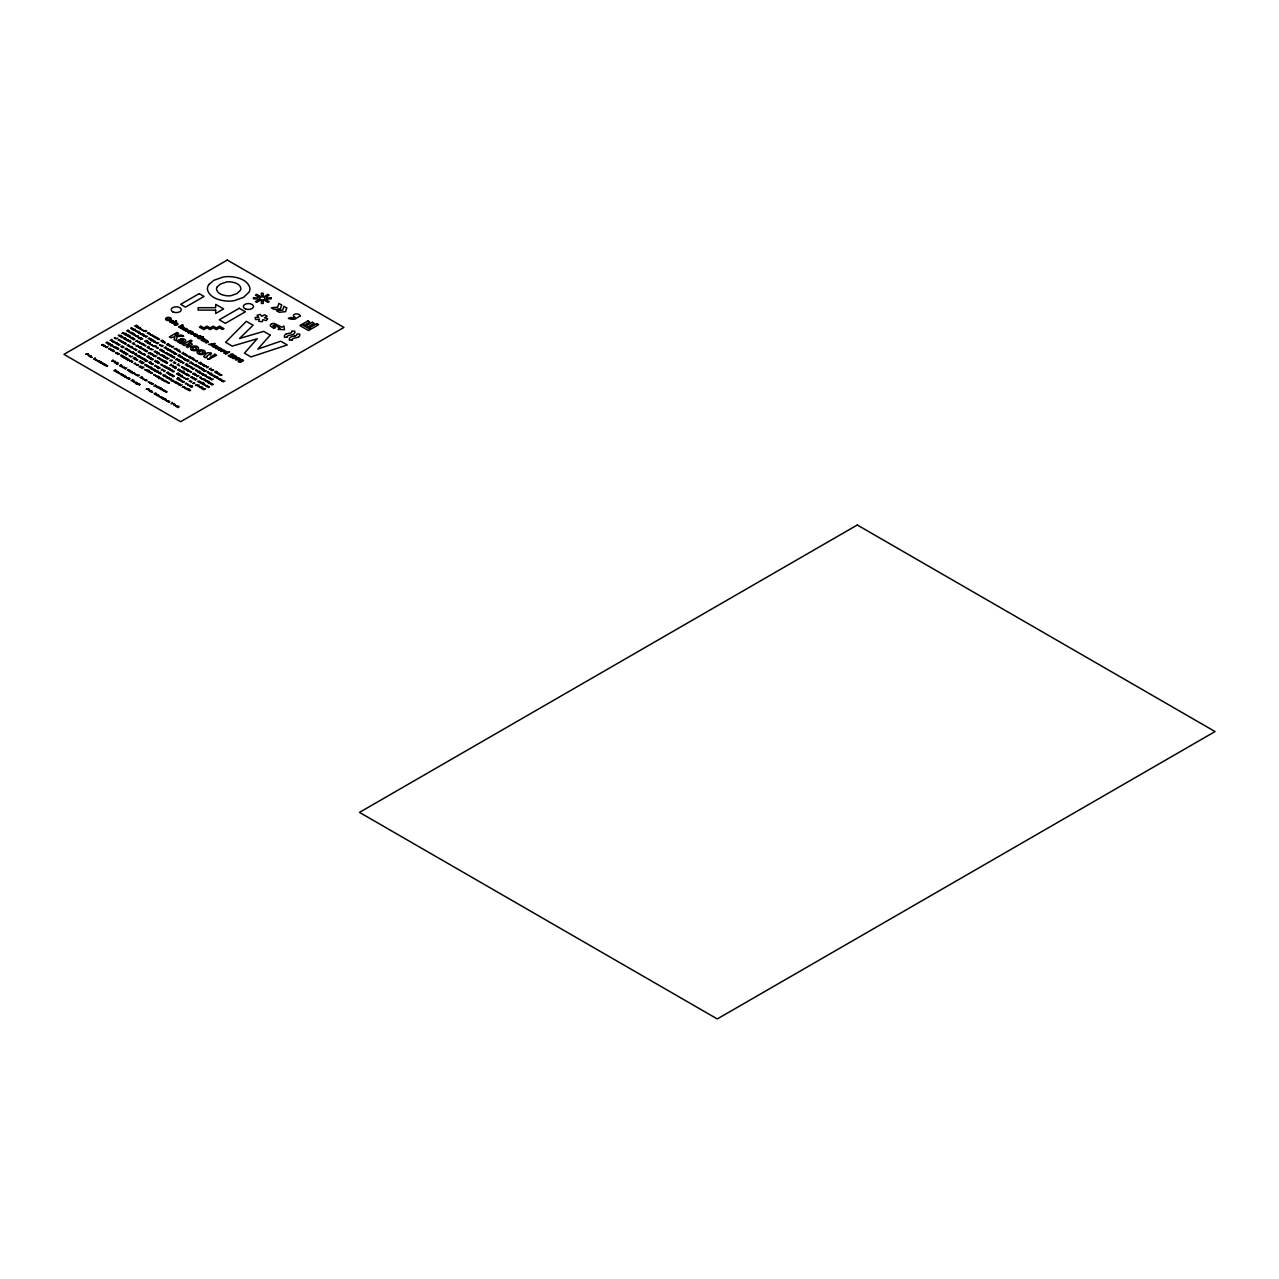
<?xml version="1.0" encoding="UTF-8"?>
<svg xmlns="http://www.w3.org/2000/svg" width="1279" height="1279" viewBox="0 0 1279 1279"><rect width="100%" height="100%" fill="white"/><g stroke="black" fill="none" stroke-linecap="round" stroke-linejoin="round"><path stroke-width="1.5" d="M227.406 352.349C226.447 349.743 221.299 353.404 225.28 353.659M136.054 326.912L137.716 325.809L135.462 325.761L136.341 325.777M145.95 342.132L147.613 341.029L145.358 340.981L146.238 340.997M177.845 374.795L179.508 373.692L177.253 373.644L178.117 373.66M122.784 357.273L123.136 356.01M202.082 387.697L200.851 387.249M233.178 357.608L236.071 356.921M236.071 357.161L236.071 357.129A2.718 1.567 0 0 1 234.233 358.168L233.178 357.8M94.374 359.463L95.557 358.68L94.662 358.664M120.386 366.242L121.569 365.458L120.69 365.458M177.845 407.649L179.028 406.866L178.133 406.866M191.386 387.377L192.569 386.594L191.69 386.578M136.006 358.919L134.982 359.559M150.394 343.427L149.355 344.099M149.643 357.289L148.62 357.928M151.561 363.156L150.538 363.78M149.275 371.342L148.252 371.965M180.595 356.154L179.572 356.777M179.843 379.559L178.868 380.135M182.273 376.122L181.25 376.761M217.43 372.749L216.471 373.324M126.381 354.603L127.101 353.548M141.154 339.367L141.873 338.311M158.628 368.464L159.347 367.409M133.671 348.352L132.057 348.112L133.336 348.543M172.249 380.135L170.635 379.895L171.914 380.327M199.876 363.764L200.947 362.325L198.469 362.932M129.035 349.902L128.268 350.926L130.042 350.478M141.937 343.092L141.17 344.115L142.944 343.683M121.361 373.58L120.594 374.603L122.368 374.155M145.198 349.727L144.431 350.75L146.206 350.318M155.686 336.777L154.919 337.8L156.693 337.368M167.069 352.844L166.302 353.867L168.077 353.436M172.521 356.01L171.754 357.033L173.528 356.585M167.197 376.697L166.43 377.721L168.204 377.273M189.436 356.265L188.668 357.289L190.443 356.841M161.538 396.778L160.77 397.785L162.545 397.353M129.499 341.765L130.49 342.244M144.351 345.586L145.326 346.065M167.885 382.933L168.876 383.412M190.203 381.686L191.274 382.085M147.261 360.95L146.318 360.326A1.871 1.087 0 0 0 145.902 360.566L146.925 361.158M188.141 330.142L186.318 328.415L183.616 329.982L186.974 329.47L185.359 330.973L186.095 331.405L187.789 330.414M216.663 346.929L215.464 348.352L216.183 348.783L219.732 347.712L216.775 348L217.926 346.657L217.158 346.225L213.465 347.201L215.304 345.154L216.071 345.586L214.84 346.881M221.859 349.679L221.715 348.783A2.67 1.535 0 0 0 221.299 348.527L219.396 348.448L221.091 349.167M151.673 348.719L150.778 349.663L153.288 349.647M155.478 365.17L154.567 366.114L157.077 366.098M162.193 369.039L161.282 369.983L163.792 369.967M201.746 363.364L200.851 364.307L203.361 364.307M186.27 382.949L185.359 383.892L187.869 383.876M130.778 337.096L129.115 336.905L130.378 337.336M131.385 351.693L129.723 351.501L130.986 351.949M127.964 377.833L126.301 377.641L127.564 378.072M163.728 365.618L162.065 365.426L163.328 365.874M183.552 358.056L181.874 357.864L183.153 358.296M186.126 388.065L184.464 387.873L185.727 388.304M198.229 337.512L200.931 335.929C199.524 335.29 195.927 336.601 197.813 338.184M176.358 353.899L175.351 353.324A1.871 1.087 0 0 0 174.935 353.564L175.958 354.155M177.701 359.431L176.694 358.855A1.871 1.087 0 0 0 176.278 359.095L177.301 359.687M197.925 375.866L196.934 375.291A1.871 1.071 0 0 0 196.502 375.53L197.526 376.122M195.911 379.463L194.904 378.888A1.871 1.071 0 0 0 194.488 379.112L195.511 379.703M101.76 344.93L102.496 344.834A3.373 1.95 0 0 0 103.119 345.09M112.84 341.829L113.639 341.749A3.373 1.95 0 0 0 114.199 341.989M125.086 334.634L125.838 334.538A3.373 1.95 0 0 0 126.445 334.794M136.853 327.168L137.588 327.072A3.373 1.95 0 0 0 138.212 327.328M115.558 352.892L116.405 352.844A3.373 1.95 0 0 0 116.901 353.052M138.388 332.812L139.235 332.764A3.373 1.95 0 0 0 139.731 332.956M127.308 345.426L128.06 345.33A3.373 1.95 0 0 0 128.667 345.586M122.528 352.173L123.264 352.077A3.373 1.95 0 0 0 123.887 352.333M144.047 336.073L144.831 336.009A3.373 1.95 0 0 0 145.39 336.233M123.647 357.576L124.447 357.496A3.373 1.95 0 0 0 125.006 357.72M136.15 345.778L136.997 345.73A3.373 1.95 0 0 0 137.508 345.938M146.749 342.388L147.597 342.34A3.373 1.95 0 0 0 148.108 342.548M153.688 341.637L154.439 341.557A3.373 1.95 0 0 0 155.047 341.797M121.873 375.131L122.608 375.051A3.373 1.95 0 0 0 123.232 375.291M139.299 366.609L140.05 366.513A3.373 1.95 0 0 0 140.658 366.769M149.627 358.312L150.41 358.232A3.373 1.95 0 0 0 150.97 358.456M134.583 373.404L133.592 372.828M153.368 355.722L154.215 355.674A3.373 1.95 0 0 0 154.727 355.882M166.973 349.311L167.773 349.247A3.373 1.95 0 0 0 168.332 349.471M150.49 368.304L151.226 368.224A3.373 1.95 0 0 0 151.849 368.464M163.776 356.969L164.623 356.921A3.373 1.95 0 0 0 165.119 357.129M167.565 354.411L168.412 354.363A3.373 1.95 0 0 0 168.924 354.571M156.614 367.089L157.397 367.025A3.373 1.95 0 0 0 157.956 367.249M155.031 370.926L155.83 370.862A3.373 1.95 0 0 0 156.39 371.086M177.813 360.326L178.596 360.246A3.373 1.95 0 0 0 179.156 360.47M161.394 379.367L162.193 379.287A3.373 1.95 0 0 0 162.753 379.527M156.262 386.754L156.997 386.658A3.373 1.95 0 0 0 157.605 386.913M169.18 374.347L169.979 374.283A3.373 1.95 0 0 0 170.539 374.507M189.947 357.816L190.795 357.784A3.373 1.95 0 0 0 191.306 357.976M187.118 364.867L186.11 364.291A1.871 1.087 0 0 0 185.679 364.531L186.718 365.123M187.086 365.682L187.933 365.634A3.373 1.95 0 0 0 188.445 365.842M178.644 375.051L179.476 375.003A3.373 1.95 0 0 0 179.987 375.211M191.914 362.884L190.923 362.309M186.334 369.999L187.182 369.951A3.373 1.95 0 0 0 187.693 370.159M162.097 398.361L162.833 398.265A3.373 1.95 0 0 0 163.44 398.52M192.713 373.676L193.561 373.628A3.373 1.95 0 0 0 194.072 373.836M190.699 377.257L191.546 377.225A3.373 1.95 0 0 0 192.042 377.417M202.929 365.314L203.777 365.282A3.373 1.95 0 0 0 204.288 365.474M186.095 388.864L186.942 388.816A3.373 1.95 0 0 0 187.437 389.024M192.873 383.284L193.673 383.204A3.373 1.95 0 0 0 194.232 383.428M202.354 374.491L203.153 374.427A3.373 1.95 0 0 0 203.713 374.651M200.611 387.393L201.714 387.953M214.089 376.522L214.936 376.474A3.373 1.95 0 0 0 215.448 376.665M202.066 388.576L202.801 388.48A3.373 1.95 0 0 0 203.409 388.736M208.301 382.677L209.148 382.629A3.373 1.95 0 0 0 209.66 382.837M221.411 380.742L222.146 380.646A3.373 1.95 0 0 0 222.77 380.902M113.016 359.927L111.705 361.238L115.094 361.126M171.226 364.179L169.915 365.474L173.304 365.362M172.345 402.421L171.034 403.716L174.408 403.604M184.736 328.287L182.977 326.481L180.275 328.048L183.632 327.536L182.018 329.055L182.753 329.47L184.448 328.495M208.285 341.877L206.527 340.086L203.825 341.637L207.182 341.141L205.567 342.644L206.287 343.06L207.997 342.085M189.676 344.675L189.676 343.827A1.887 1.087 0 0 0 189.34 343.619L184.224 345.538L182.769 344.69L190.715 340.102L192.17 340.949L189.18 342.676A2.75 1.583 0 0 1 191.195 343.188L191.946 343.779A2.398 1.391 0 0 1 192.09 344.563L187.693 347.536L186.238 346.689L189.388 344.866M172.425 321.317L173.113 320.709M190.923 347.296L192.697 346.289A3.869 2.238 0 0 1 196.742 346.401M204.736 353.244L203.329 354.139A3.901 2.254 0 0 1 198.916 354.155L198.597 353.995A4.429 2.558 0 0 1 197.749 353.468A3.885 2.238 0 0 1 197.558 351.133L199.316 350.11A3.869 2.238 0 0 1 203.377 350.222A4.445 2.558 0 0 1 204.544 350.894A3.869 2.238 0 0 1 204.752 353.244M195.735 370.095C200.052 370.654 193.257 369.615 196.47 370.91M130.698 328.191L131.689 328.687M156.773 348L157.749 348.48M148.54 390.367L149.515 390.846M188.94 366.561L189.916 367.057M197.51 335.737L197.446 334.762A2.67 1.535 0 0 0 197.03 334.506L195.127 334.427L196.822 335.162M92.216 357.273L90.601 357.017L91.864 357.465M96.98 360.023L95.365 359.831L96.644 360.214M136.341 374.507L134.727 374.267L136.006 374.699M135.174 382.069L133.56 381.829L134.823 382.261M149.771 382.261L148.156 382.021L149.419 382.453M152.729 392.205L151.098 392.013L152.377 392.397M167.757 400.887L166.142 400.647L167.405 401.078M142.161 329.486L140.546 329.247L141.809 329.678M143.856 330.478L142.241 330.27L143.52 330.669M134.95 344.339L133.336 344.099L134.615 344.531M138.18 355.706L136.581 355.466L137.844 355.914M161.346 354.827L159.731 354.635L161.01 355.018M189.148 385.123L187.533 384.883L188.796 385.331M211.914 369.759L210.3 369.519L211.563 369.951M205.903 385.299L204.288 385.059L205.551 385.491M116.213 343.028L115.19 342.436A1.871 1.071 0 0 0 114.838 342.644L115.861 343.236M125.806 368.432L124.782 367.84A1.871 1.071 0 0 0 124.447 368.032L125.47 368.624M186.27 369.215L185.247 368.624A1.871 1.087 0 0 0 184.895 368.816L185.919 369.407M198.661 371.629L197.637 371.038A1.871 1.071 0 0 0 197.302 371.23L198.325 371.821M184.32 387.105L183.297 386.514A1.871 1.087 0 0 0 182.945 386.706L183.968 387.297M205.727 370.942L204.704 370.35A1.871 1.087 0 0 0 204.368 370.558L205.391 371.15M124.175 333.355L123.152 332.764A1.918 1.103 0 0 0 122.8 332.972L123.919 333.515M112.904 345.874L111.976 345.234M135.59 330.462L134.551 329.87A1.871 1.087 0 0 0 134.215 330.062L135.238 330.653M137.892 341.285L136.949 340.662A1.918 1.103 0 0 0 136.533 340.885L137.636 341.445M153.656 340.885L152.729 340.262A1.918 1.103 0 0 0 152.297 340.486L153.416 341.045M159.539 353.771L158.516 353.18A1.918 1.103 0 0 0 158.164 353.388L159.283 353.931M161.33 378.568L160.307 377.976A1.918 1.103 0 0 0 159.955 378.184L161.074 378.728M156.134 385.938L155.111 385.347A1.918 1.103 0 0 0 154.759 385.539L155.878 386.082M208.941 373.196L209.964 373.788M109.754 344.355L110.713 344.994M128.571 359.959L129.515 360.598M131.321 371.917L132.265 372.557M88.667 355.082L89.642 355.306M106.653 342.117L107.628 342.34M118.995 334.986L119.97 335.21M131.337 327.856L132.313 328.079M109.227 348.352L110.202 348.575M120.786 340.774L121.761 340.981M136.389 330.781L137.365 330.989M113.607 350.878L114.582 351.101M117.876 348.591L118.835 348.815M125.358 343.411L126.333 343.635M130.138 341.413L131.113 341.637M134.471 348.671L135.43 348.879M136.006 349.551L136.981 349.775M144.991 345.234L145.966 345.458M158.644 338.871L159.619 339.079M141.953 357.752L142.928 357.96M128.06 369.583L129.035 369.807M157.413 347.664L158.388 347.872M124.399 375.722L125.374 375.93M145.31 364.435L146.286 364.659M148.7 366.402L149.675 366.609M161.25 359.383L162.225 359.607M177.03 349.487L178.005 349.711M166.702 362.533L167.677 362.74M174.935 362.533L175.91 362.756M149.179 390.015L150.155 390.239M173.368 371.118L174.328 371.342M168.524 382.597L169.499 382.805M189.58 366.226L190.539 366.449M166.222 391.614L167.197 391.838M188.748 375.259L189.724 375.466M190.923 381.27L191.898 381.478M189.612 390.015L190.587 390.239M208.493 386.658L209.452 386.866M88.922 355.962L88.027 355.418M106.892 342.996L105.949 342.74M119.315 335.833L118.26 335.546M109.546 349.199L108.507 348.943M121.089 341.605L120.066 341.365M136.709 331.613L135.686 331.357M113.847 351.757L112.968 351.229M118.212 349.407L117.14 349.151M125.678 344.259L124.639 344.003M134.807 349.487L133.831 349.007M136.325 350.398L135.286 350.142M158.98 339.686L158.004 339.207M142.273 358.584L141.25 358.344M128.412 370.414L127.356 370.175M124.718 376.554L123.711 376.33M145.63 365.282L144.591 364.995M149.019 367.233L147.98 366.945M161.586 360.198L160.514 359.943M177.381 350.302L176.39 349.822M167.021 363.364L165.966 363.06M175.255 363.38L174.248 363.156M173.672 371.965L172.665 371.741M166.462 392.493L165.583 391.966M188.988 376.138L188.109 375.594M189.947 390.83L188.972 390.351M208.797 387.489L207.853 386.993M171.53 346.769L172.841 347.185L171.722 346.689A6.859 3.965 0 0 1 172.057 346.465L173.608 346.641M152.345 335.53C156.63 336.057 149.819 335.066 153.08 336.361M142.928 344.355C147.213 344.722 140.322 344.019 143.664 345.186M159.156 358.472C163.504 358.967 156.662 358.024 159.891 359.303M173.528 357.257C177.861 357.768 171.034 356.825 174.248 358.088M138.724 384.292C143.088 384.723 136.229 383.876 139.459 385.107M171.306 370.239C175.623 370.798 168.844 369.791 172.041 371.07M181.538 366.641C185.887 367.153 179.044 366.21 182.273 367.473M196.918 366.018C201.251 366.402 194.376 365.666 197.653 366.849M198.677 367.041C203.041 367.393 196.135 366.705 199.412 367.872M199.908 377.241C204.24 377.753 197.414 376.809 200.627 378.072M173.944 404.612C178.293 405.107 171.45 404.196 174.679 405.443M175.703 405.635C180.019 406.21 173.225 405.155 176.438 406.466M115.781 338.104L114.231 337.864L115.51 338.264M114.598 346.945L113.064 346.641L114.343 347.089M136.341 335.722L134.791 335.482L136.07 335.865M139.043 337.288L137.524 336.937L138.771 337.432M140.818 343.06L139.299 342.724L140.546 343.204M130.538 356.138L129.003 355.85L130.266 356.281M151.977 344.754L150.442 344.467L151.705 344.898M142.337 353.436L140.786 353.196L142.065 353.596M153.736 345.778L152.201 345.474L153.464 345.922M150.554 348.687L149.004 348.432L150.282 348.831M120.194 373.516L118.659 373.228L119.922 373.66M160.962 345.186L159.427 344.898L160.69 345.33M136.693 364.451L135.158 364.163L136.437 364.595M165.934 352.812L164.431 352.476L165.678 352.956M145.998 369.807L144.479 369.471L145.726 369.967M180.499 351.725L178.964 351.421L180.227 351.869M144.047 379.048L142.529 378.712L143.776 379.192M156.741 376.01L155.223 375.674L156.47 376.17M188.317 356.233L186.798 355.898L188.045 356.377M179.731 365.522L178.181 365.234L179.46 365.666M195.479 360.374L193.944 360.07L195.207 360.518M194.504 364.547L192.953 364.259L194.232 364.691M186.095 373.948L184.56 373.66L185.823 374.107M183.872 377.417L182.337 377.129L183.6 377.577M185.631 378.44L184.112 378.104L185.359 378.584M160.371 396.714L158.82 396.41L160.099 396.858M207.885 377.033L206.383 376.697L207.63 377.177M200.1 386.802L198.597 386.466L199.828 386.945M219.572 379.032L218.07 378.696L219.301 379.176M106.892 347.248L105.933 346.609A1.871 1.071 0 0 0 105.597 346.801L106.621 347.392M110.969 344.85L110.202 344.131M124.367 338.327L123.503 337.656A1.871 1.071 0 0 0 123.072 337.88L124.095 338.471M140.706 338.264L139.763 337.608A1.871 1.087 0 0 0 139.427 337.816L140.45 338.407M129.787 360.454L128.923 359.783M150.235 353.26L149.371 352.588A1.871 1.087 0 0 0 148.94 352.812L149.963 353.404M132.536 372.413L131.593 371.757M138.052 383.828L137.189 383.156A1.871 1.087 0 0 0 136.757 383.38L137.78 383.972M164.128 375.546L163.168 374.907A1.871 1.071 0 0 0 162.833 375.099L163.856 375.69M186.894 360.166L185.935 359.527A1.871 1.087 0 0 0 185.599 359.719L186.622 360.31M174.024 381.254L173.081 380.614M189.58 371.23L188.716 370.542A1.871 1.087 0 0 0 188.285 370.782L189.308 371.374M193.689 368.848L192.729 368.208A1.871 1.071 0 0 0 192.394 368.4L193.417 368.991M207.502 367.313L206.718 366.609A1.871 1.071 0 0 0 206.207 366.865L207.23 367.457M210.22 373.644L209.276 373.004A1.871 1.071 0 0 0 208.941 373.196M197.35 385.219L196.486 384.547A1.871 1.087 0 0 0 196.071 384.771L197.094 385.363M111.625 345.426L112.568 346.065M133.24 373.02L134.183 373.66M158.532 372.317L157.749 371.613A1.871 1.087 0 0 0 157.253 371.869L158.276 372.461M190.571 362.485L191.514 363.14M172.809 380.758L173.768 381.398M225.807 354.187L229.644 351.949L227.374 352.428M126.669 330.829L128.268 329.902M119.922 336.441L121.537 335.514M126.957 335.753L128.571 334.826M137.365 332.268L138.979 331.325M111.865 350.798L113.479 349.87M116.133 348.512L117.748 347.584M128.412 341.349L130.01 340.406M144.047 331.357L145.646 330.43M142.081 334.986L143.696 334.059M132.297 343.587L133.911 342.66M115.43 363.22L117.044 362.293M134.487 354.363L136.102 353.436M133.08 358.296L134.679 357.369M160.802 341.045L162.417 340.102M157.189 343.715L158.804 342.772M153.992 346.609L155.59 345.682M146.765 356.697L148.364 355.77M155.239 356.841L156.853 355.898M148.668 362.549L150.282 361.621M162.801 356.457L164.415 355.53M149.627 367.856L151.242 366.929M169.436 355.53L171.05 354.603M137.892 376.186L139.507 375.259M146.286 370.686L147.9 369.743M167.533 359.175L169.132 358.248M165.071 362.517L166.67 361.573M177.701 355.546L179.316 354.619M170.922 361.142L172.537 360.214M167.533 368.688L169.148 367.76M177.141 364.739L178.756 363.796M173.544 367.409L175.159 366.481M191.818 358.935L193.417 358.008M159.507 388.672L161.106 387.729M185.871 379.271L187.485 378.344M180.563 385.714L182.162 384.787M164.016 399.512L165.615 398.568M204.224 375.61L205.839 374.683M214.6 372.093L216.199 371.166M203.169 379.767L204.784 378.824M207.342 382.165L208.941 381.238M215.959 377.641L217.558 376.697M194.664 335.482L196.071 335.753L194.616 335.769M218.933 349.487L220.34 349.775L218.917 349.806M111.529 340.47C115.829 341.029 109.035 340.022 112.248 341.301M126.717 349.247C131.018 349.806 124.239 348.783 127.452 350.078M120.722 355.29C125.118 355.722 118.196 354.907 121.457 356.122M142.88 349.087C147.197 349.663 140.514 348.607 143.616 349.902M144.095 354.523C148.476 354.938 141.489 354.123 144.815 355.354M136.389 359.575C140.658 360.007 133.863 359.239 137.109 360.406M164.064 342.292C168.348 342.884 161.698 341.813 164.783 343.124M160.083 373.26C164.399 373.82 157.605 372.797 160.818 374.092M182.625 362.517C186.926 363.076 180.179 362.037 183.345 363.348M164.895 376.042C169.212 376.602 162.417 375.578 165.63 376.873M166.478 381.718C170.746 382.069 163.872 381.382 167.213 382.533M190.827 367.249C195.159 367.681 188.301 366.897 191.562 368.08M190.203 371.645C194.52 372.109 187.693 371.262 190.939 372.477M177.237 383.172C181.474 383.54 174.631 382.837 177.973 383.988M207.422 372.077C211.722 372.669 205.056 371.597 208.157 372.908M217.862 373.356C222.162 373.724 215.304 373.02 218.581 374.187M121.825 333.515L123.615 332.492M110.074 340.422L111.849 339.399M134.759 326.161L136.549 325.138M102.624 345.442L103.439 344.978M107.628 343.38L108.571 342.836M132.329 329.135L133.272 328.591M103.455 346.097L104.718 345.378M115.829 338.999L117.892 338.12M124.127 334.283L125.918 333.259M108.219 344.099L109.482 343.364M132.904 329.838L134.183 329.103M104.35 346.625L105.294 346.081M121.153 336.937L122.097 336.393M137.716 327.68L138.532 327.216M133.735 330.318L135.526 329.295M108.699 344.946L110.49 343.923M125.102 334.826L126.781 334.682M112.856 342.021L114.534 341.877M121.729 337.64L123.008 336.921M89.466 356.617L91.241 355.594M118.371 340.086L119.315 339.543M138.596 328.367L140.37 327.344M106.173 347.664L107.948 346.641M131.002 333.499L132.792 332.476M139.507 328.911L140.546 328.127L139.491 327.856M118.292 340.342L120.226 340.07M110.57 346.033L112.344 344.994M115.414 343.507L117.204 342.468M123.647 338.743L125.422 337.72M127.932 336.473L129.994 335.61M131.929 334.027L132.968 333.371L131.993 332.94M132.808 334.538L134.071 333.803M133.719 335.066L134.663 334.522M93.495 358.951L95.27 357.928M118.26 345.154L119.539 344.419M126.381 340.342L127.66 339.606M130.778 338.12L132.041 337.384M139.251 333.323L140.066 332.86M114.678 347.84L115.957 347.105M127.292 340.853L128.236 340.326M123.344 343.332L124.607 342.596M140.066 333.979L142.017 333.755M132.041 338.855L133.304 338.12M136.405 336.617L138.196 335.594M140.978 334.506L141.921 333.963M145.502 331.773L146.813 331.005M132.888 339.335L134.775 339.047M120.818 346.625L122.097 345.89M97.028 360.998L98.947 360.726M133.735 339.83L134.679 339.287M121.857 347.233L123.136 346.497M97.875 361.477L99.762 361.19M143.04 335.69L144.303 334.954M122.768 347.76L123.711 347.217M147.309 333.403L148.588 332.684M98.723 361.973L99.666 361.429M141.25 337.96L138.787 338.535M135.542 341.445L137.333 340.406M99.65 362.501L100.913 361.765M119.89 350.846L121.169 350.11M127.324 345.618L128.987 345.474M144.111 336.313L145.726 336.121M117.236 352.94L115.59 353.116M100.481 362.996L102.384 362.708M120.738 351.325L122.624 351.054M124.99 349.039L126.253 348.304M145.774 337.272L147.565 336.249M117.188 354.043L118.451 353.308M101.345 363.476L102.272 362.932M121.585 351.821L122.528 351.277M137.908 342.228L139.171 341.509M102.544 363.796L103.487 363.252M118.1 354.555L119.043 354.011M130.698 347.568L131.961 346.849M103.135 364.515L104.398 363.78M123.408 352.684L124.207 352.221M148.108 338.615L149.371 337.88M104.063 365.059L105.326 364.323M124.223 353.34L125.486 352.604M144.655 341.381L146.445 340.358M137.029 346.289L137.844 345.826M149.147 339.223L150.41 338.487M153.656 337.064L154.919 336.329M104.974 365.57L105.901 365.027M125.134 353.867L126.061 353.324M149.995 339.702L151.881 339.415M150.842 340.198L151.769 339.654M147.613 342.9L148.428 342.436M139.475 347.888L141.266 346.865M151.322 341.045L153.096 340.006M114.215 362.676L115.478 361.941M131.369 352.716L133.16 351.693M148.428 343.555L150.219 342.532M132.648 353.084L133.592 352.54M140.402 348.432L141.441 347.76L140.37 347.376M124.527 358.088L125.342 357.608M141.393 348.991L142.656 348.256M132.552 353.308L134.503 353.052M116.373 363.923L118.148 362.9M125.342 358.744L126.605 358.008M138.036 351.805L139.299 351.085M153.752 341.893L155.367 341.685M117.3 364.451L118.339 363.796L117.364 363.364M126.189 359.223L128.076 358.951M130.586 357.017L132.648 356.154M138.867 352.301L140.77 352.013M147.053 347.52L148.844 346.497M127.037 359.719L127.98 359.175M135.43 355.066L136.709 354.331M139.715 352.78L140.658 352.253M147.98 348.048L149.019 347.264L147.948 347.009M127.516 360.566L129.291 359.527M119.507 365.73L121.297 364.707M161.746 341.733L163.52 340.71M162.673 342.276L163.696 341.605L162.721 341.189M113.831 370.702L115.622 369.663M129.914 361.381L131.689 360.358M134.071 359.031L135.846 357.992M138.228 356.681L139.507 355.946M142.353 354.315L143.632 353.58M121.249 366.737L122.512 366.002M155.446 347.009L156.757 346.257M114.87 371.294L116.149 370.558M139.139 357.209L140.082 356.665M122.336 367.361L124.287 367.153M115.781 371.821L116.725 371.278M140.13 357.768L141.393 357.033M160.978 346.049L162.241 345.314M123.248 367.888L124.191 367.345M116.661 372.333L117.94 371.597M150.762 352.956L148.316 353.532M161.889 346.577L162.833 346.033M117.572 372.86L118.515 372.317M154.183 351.629L155.446 350.894M125.006 368.912L126.797 367.872M133.895 363.684L135.222 362.916M150.362 354.187L151.625 353.452M142.752 359.287L144.031 358.552M155.111 352.173L157.029 351.901M140.482 360.678L139.107 361.877L141.745 361.397M159.443 349.918L160.706 349.183M147.693 357.401L149.483 356.361M164.096 347.856L165.886 346.833M143.744 359.863L145.007 359.127M155.958 352.652L157.845 352.38M160.483 350.51L161.746 349.775M144.655 360.39L145.598 359.847M156.805 353.148L157.749 352.604M161.378 351.038L162.321 350.494M136.821 365.378L138.1 364.643M140.962 363.012L142.736 361.973L142.225 363.748L144.015 362.708M157.189 353.931L158.98 352.908M170.059 346.545L171.13 345.538M129.051 370.862L129.994 370.318M154.247 356.233L155.047 355.77M162.369 351.597L163.632 350.878M150.49 358.823L151.306 358.36M147.725 360.71L145.294 361.302M122.736 375.658L123.551 375.179M128.955 371.102L130.906 370.846M163.28 352.125L164.208 351.581M151.258 359.447L152.537 358.712M167.853 349.838L168.668 349.359M130.266 372.509L132.057 371.486M152.169 359.975L153.112 359.431M139.315 366.801L140.978 366.657M168.716 350.526L169.995 349.791M157.429 358.248L158.692 357.528M161.362 355.77L162.625 355.05M141.042 367.808L142.816 366.769M169.995 351.261L171.258 350.526M124.91 377.385L126.429 376.506M149.611 363.252L151.402 362.229M132.185 373.612L133.959 372.589M195.991 336.617L197.318 335.849M146.302 365.714L147.245 365.17M142.081 368.4L143.856 367.377M154.535 361.349L155.574 360.326M170.906 351.773L171.834 351.245M146.877 366.418L148.156 365.698M171.882 352.349L173.161 351.613M167.581 354.603L169.26 354.459M164.639 357.48L165.455 357.017M127.964 378.856L129.227 378.12M172.825 352.892L174.088 352.157M165.455 358.136L166.718 357.417M173.736 353.42L174.679 352.876M177.829 351.022L179.604 349.998M128.875 379.367L129.803 378.84M136.389 375.482L137.668 374.747M162.289 360.678L163.232 360.134M170.427 356.265L171.706 355.53M166.366 358.664L167.309 358.12M162.193 360.95L164.144 360.662M176.758 353.707L174.296 354.283M151.354 368.832L152.169 368.352M131.082 380.646L132.856 379.623L132.361 381.382L134.135 380.359M147.325 371.438L149.115 370.414M163.84 361.957L165.63 360.934M152.233 369.519L153.496 368.784M181.858 353.356L183.648 352.333M140.003 377.561L142.065 376.697M153.176 370.063L154.439 369.327M156.709 367.361L158.292 367.137M169.755 360.614L171.018 359.895M154.088 370.574L155.015 370.047M178.644 356.249L180.435 355.226M182.945 353.979L184.911 353.755M141.138 378.216L142.401 377.481M150.906 373.5L152.169 372.765M183.856 354.507L184.8 353.963M135.222 383.045L136.485 382.309M163.904 366.37L164.847 365.826M155.91 371.454L156.709 370.974M180.515 357.321L181.778 356.601M164.495 367.089L165.758 366.354M178.101 359.239L175.639 359.815M184.831 355.066L186.11 354.347M156.773 372.141L158.564 371.102M173.161 362.581L174.424 361.845M185.743 355.594L186.686 355.05M144.159 379.975L146.062 379.687M165.519 367.681L166.782 366.945M138.58 383.524L136.118 384.1M145.007 380.455L146.893 380.167M178.676 360.838L179.492 360.374M166.43 368.208L167.373 367.665M158.628 373.212L160.419 372.173M145.854 380.95L146.797 380.407M179.492 361.493L180.755 360.758M183.728 358.807L184.672 358.264M184.304 359.511L185.583 358.791M172.329 366.865L173.592 366.13M180.339 361.973L182.226 361.701M168.492 369.391L169.755 368.672M181.186 362.469L182.13 361.925M156.853 376.937L158.116 376.202M169.819 370.159L171.082 369.423M187.421 359.863L184.943 360.422M157.701 377.417L159.587 377.145M189.963 358.024L191.626 357.864M174.488 368.112L176.262 367.073M166.35 372.908L168.141 371.885M187.022 361.078L188.796 360.054M158.548 377.913L159.491 377.369M150.059 382.981L151.002 382.437M175.415 368.64L176.454 367.856L175.431 367.569M163.408 375.962L165.183 374.939M187.933 361.621L188.972 360.95L187.949 360.55M150.634 383.7L151.913 382.965M158.98 378.728L160.754 377.705M192.809 359.671L194.072 358.935M185.199 364.787L186.99 363.764M151.721 384.339L152.984 383.604M177.621 369.919L178.9 369.183M189.516 363.092L191.29 362.069M170.043 374.859L170.858 374.395M178.468 370.398L180.355 370.127M162.273 379.879L163.088 379.415M182.801 368.144L184.752 367.936M170.922 375.562L172.185 374.827M195.607 361.286L196.87 360.55M179.316 370.894L180.259 370.35M191.866 363.875L193.145 363.156M153.784 386.098L155.574 385.059M163.088 380.534L165.039 380.311M183.696 368.672L184.64 368.128M188.78 365.73L187.134 365.89M196.518 361.813L197.446 361.27M180.291 371.454L181.554 370.718M164 381.062L164.943 380.518M172.201 376.282L173.464 375.562M176.55 374.044L178.325 373.02M206.782 357.097L205.567 357.784A3.038 1.759 0 0 1 204.64 357.385L203.937 356.793A1.998 1.151 0 0 1 203.905 356.042L207.406 352.684L211.435 353.148L209.836 354.075L210.907 354.699L208.541 354.827L206.207 356.809A2.83 1.631 0 0 0 206.654 357.049M173.097 376.809L174.04 376.266M181.33 372.061L183.105 371.022M186.718 368.96L184.272 369.535M164.975 381.622L166.254 380.902M169.499 379.479L171.274 378.456M157.125 387.265L157.941 386.802M182.369 372.653L184.144 371.629M194.568 365.442L195.831 364.707M220.26 350.638L221.587 349.87M149.979 391.566L151.753 390.527M186.35 370.191L188.013 370.047M195.479 365.97L196.422 365.426M158.004 387.953L159.267 387.233M178.676 375.275L180.323 375.099M183.409 373.26L184.688 372.525M171.754 381.35L173.544 380.327M180.323 376.234L182.114 375.195M190.107 370.926L187.677 371.518M192.953 369.263L194.744 368.24M176.678 378.872L178.468 377.849M160.499 389.392L161.762 388.656M177.941 379.607L179.715 378.584M186.158 374.843L187.421 374.107M174.104 382.149L176.022 381.877M154.008 393.884L155.782 392.861M161.394 389.919L162.337 389.376M187.07 375.371L188.013 374.827M203.809 365.842L204.624 365.362M154.951 394.428L156.214 393.692M174.951 382.629L176.838 382.341M199.988 368.576L201.267 367.84M175.799 383.124L176.742 382.581M204.672 366.529L205.951 365.794M155.862 394.955L156.789 394.412M201.315 369.343L202.594 368.608M156.789 395.499L158.052 394.763M192.729 373.868L194.408 373.724M164.16 391.502L165.423 390.782M197.877 372.109L199.652 371.07M181.618 381.718L182.881 380.998M202.21 369.855L203.473 369.119M157.701 396.01L158.628 395.483M194.408 374.859L195.671 374.123M206.782 367.744L208.557 366.705M199.092 372.429L200.036 371.885M178.484 384.675L179.763 383.94M182.705 382.357L183.968 381.622M187.326 379.687L188.652 378.92M203.121 370.382L204.048 369.839M195.319 375.387L196.247 374.843M192.378 377.305L190.731 377.481M199.668 373.132L200.947 372.413M179.396 385.203L180.339 384.659M192.378 378.44L193.657 377.705M206.191 370.702L203.729 371.278M209.085 369.071L211.131 368.192M197.078 376.394L198.869 375.371M189.148 381.318L190.411 380.582M193.289 378.968L194.232 378.424M203.233 375.003L204.032 374.539M195.047 379.975L196.838 378.952M162.961 398.872L163.776 398.408M211.914 370.702L213.177 369.967M184.768 386.85L182.273 387.377M201.155 378.744L203.105 378.536M205.216 376.346L206.479 375.61M209.5 374.06L211.291 373.036M165.055 400.263L166.318 399.528M189.196 386.098L190.459 385.379M197.414 381.35L199.316 381.062M192.937 383.524L194.568 383.332M202.066 379.271L203.009 378.728M210.731 374.395L211.659 373.852M198.261 381.829L200.148 381.542M190.507 386.866L192.298 385.842M211.307 375.099L212.57 374.379M187.773 388.912L186.126 389.088M199.108 382.325L200.052 381.781M215.543 372.797L217.318 371.773M207.965 377.929L209.228 377.193M167.693 401.798L168.972 401.062M187.773 390.031L189.564 389.008M200.084 382.885L201.347 382.149M197.893 384.915L195.463 385.523M208.877 378.456L209.82 377.913M201.123 383.476L202.897 382.453M168.604 402.325L169.547 401.782M197.478 386.13L199.252 385.107M205.887 381.478L207.15 380.758M202.162 384.084L203.937 383.06M211.179 378.968A3.373 1.95 0 0 1 210.667 378.76L209.868 379.016L211.515 378.856M214.952 377.033L215.767 376.57M219.157 374.891L220.436 374.155M203.201 384.675L204.464 383.956M211.563 380.007L213.337 378.984M220.26 375.53L221.523 374.795M200.132 387.665L201.922 386.626M216.902 378.328L218.165 377.609M209.98 382.725L208.317 382.869M205.903 386.242L207.166 385.507M210.044 383.876L211.307 383.14M202.098 388.8L203.745 388.624M206.814 386.77L207.742 386.226M211.131 384.515L212.394 383.78M219.556 379.863L220.819 379.128M203.793 389.775L205.583 388.752M212.042 385.027L212.969 384.499M220.452 380.391L221.395 379.847M176.966 407.138L178.74 406.114M222.274 381.254L223.09 380.79M223.154 381.941L224.928 380.918M131.417 337.736L132.52 337.672M118.915 344.786L120.018 344.706M115.334 347.456L116.437 347.376M123.999 342.964L125.102 342.884M147.964 333.036L149.067 332.956M125.646 348.655L126.749 348.591M138.548 341.861L139.651 341.781M131.337 347.201L132.44 347.121M143.008 353.931L144.111 353.851M151.018 353.803L152.121 353.723M137.477 364.995L138.58 364.915M169.372 350.142L170.475 350.062M162.001 355.402L163.104 355.322M158.068 357.88L159.172 357.8M137.045 375.115L138.148 375.035M141.777 377.849L142.88 377.769M151.561 373.132L152.665 373.052M181.154 356.953L182.257 356.873M135.862 382.677L136.981 382.597M169.132 369.023L170.235 368.944M152.377 383.956L153.48 383.876M171.578 375.179L172.681 375.099M158.644 387.585L159.747 387.505M200.643 368.208L201.746 368.128M205.327 366.162L206.431 366.082M164.799 391.134L165.902 391.054M183.361 381.989L184.464 381.909M212.554 370.334L213.673 370.255M189.836 385.73L190.955 385.65M206.543 381.11L207.646 381.03M220.899 375.147L222.002 375.067M128.06 331.021C132.313 331.389 125.454 330.685 128.795 331.853M125.134 338.823C129.467 339.207 122.608 338.487 125.87 339.654M116.949 343.619C121.201 344.147 114.407 343.188 117.684 344.435M122.033 341.797C126.285 342.228 119.523 341.429 122.768 342.628M110.426 349.359C114.71 349.743 107.82 349.023 111.161 350.174M149.051 333.627C153.32 333.979 146.414 333.307 149.771 334.458M156.646 338.008C160.914 338.311 154.024 337.72 157.381 338.839M106.365 365.602C110.618 366.13 103.807 365.17 107.084 366.418M146.19 350.99C150.442 351.421 143.68 350.638 146.925 351.821M131.417 361.461C135.686 361.877 128.827 361.094 132.153 362.293M167.693 343.683C171.386 344.243 164.128 344.003 167.389 344.994M152.089 354.395C156.31 354.779 149.499 354.059 152.825 355.226M165.599 347.936C169.883 348.352 163.088 347.6 166.334 348.767M151.929 363.812C156.198 364.179 149.419 363.492 152.665 364.643M149.643 371.997C153.928 372.333 147.021 371.677 150.378 372.813M163.808 370.67C168.093 371.102 161.218 370.286 164.543 371.502M167.853 373.004C172.105 373.372 165.247 372.669 168.588 373.836M168.204 377.945C172.505 378.36 165.678 377.609 168.924 378.776M180.307 380.183C184.56 380.726 177.765 379.751 181.042 381.014M162.849 389.967C167.085 390.351 160.243 389.631 163.568 390.798M204.576 379.943C208.749 380.183 202.002 379.751 205.311 380.774M231.211 354.699L232.634 355.05L230.076 355.21A2.494 1.439 0 0 0 228.094 355.658L230.716 357.177L229.676 355.802L231.403 355.946A1.791 1.039 0 0 0 233.513 354.411M132.84 338.391L133.943 338.567M120.69 350.382L121.809 350.574M100.449 362.037L101.553 362.229M149.947 338.759L151.05 338.951M126.141 358.28L127.245 358.472M138.819 351.357L139.939 351.533M180.291 361.03L181.394 361.222M157.653 376.474L158.756 376.665M178.42 369.455L179.54 369.647M133.336 329.598L132.233 329.358M104.239 345.634L105.406 345.874M108.683 343.827L107.532 343.619M122.16 337.4L121.057 337.16M133.608 334.075L134.759 334.315M127.181 339.878L128.348 340.118M122.656 346.769L123.823 347.009M117.988 353.58L119.139 353.819M125.022 352.876L126.173 353.116M103.551 364.259L102.432 364.003M104.862 364.595L106.013 364.835M139.027 356.217L140.194 356.457M161.778 345.586L162.929 345.826M115.67 370.83L116.837 371.07M117.46 371.869L118.627 372.109M161.266 350.046L162.433 350.286M144.543 359.399L145.694 359.639M163.168 351.149L164.32 351.389M152.057 358.983L153.224 359.223M170.794 350.798L171.946 351.038M147.309 366.178L146.206 365.938M173.624 352.428L174.775 352.668M166.254 357.688L167.405 357.912M128.763 378.392L129.914 378.632M153.976 369.599L155.127 369.839M185.631 354.619L186.798 354.859M164.911 366.833L163.808 366.609M166.318 367.217L167.469 367.457M184.784 359.239L183.616 358.999M151.066 383.46L149.947 383.188M196.406 360.822L197.558 361.062M172.985 375.834L174.152 376.074M195.367 364.979L196.518 365.218M186.958 374.379L188.109 374.619M161.298 388.928L162.449 389.168M155.75 393.964L156.901 394.204M203.009 369.391L204.16 369.631M195.207 374.395L196.358 374.635M157.589 395.035L158.74 395.275M200.1 372.892L199.028 372.717M179.284 384.212L180.451 384.451M193.177 377.976L194.344 378.216M211.77 374.827L210.619 374.587M208.765 377.465L209.916 377.705M168.492 401.334L169.659 401.574M206.702 385.778L207.853 386.018M220.356 379.399L221.507 379.639M211.93 384.052L213.081 384.292M102.592 344.499L103.551 344.738M137.684 326.737L138.644 326.992M125.934 334.203L126.877 334.458M113.687 341.381L114.63 341.637M139.219 332.364L140.162 332.62M144.879 335.642L145.838 335.897M128.14 344.994L129.099 345.234M116.389 352.46L117.332 352.7M123.36 351.725L124.319 351.981M136.997 345.346L137.94 345.586M147.581 341.957L148.54 342.196M124.495 357.129L125.438 357.385M154.535 341.205L155.478 341.461M154.199 355.274L155.159 355.53M150.458 357.864L151.418 358.12M167.821 348.879L168.764 349.135M122.704 374.699L123.663 374.955M140.146 366.162L141.09 366.418M168.412 353.979L169.356 354.219M164.607 356.537L165.551 356.777M151.322 367.872L152.281 368.128M157.445 366.657L158.404 366.913M155.862 370.494L156.821 370.75M178.644 359.879L179.588 360.134M190.779 357.385L191.738 357.64M170.011 373.916L170.97 374.171M187.933 365.25L188.876 365.49M162.241 378.92L163.184 379.176M187.166 369.551L188.125 369.807M157.093 386.322L158.052 386.562M179.476 374.619L180.419 374.875M203.777 364.883L204.72 365.139M193.561 373.244L194.504 373.5M191.53 376.825L192.489 377.081M203.185 374.06L204.144 374.315M162.929 397.929L163.872 398.169M193.721 382.837L194.664 383.092M186.926 388.432L187.885 388.688M210.667 378.376L211.611 378.616M214.92 376.074L215.879 376.33M209.132 382.245L210.092 382.501M202.897 388.145L203.841 388.4M222.242 380.311L223.201 380.55M171.706 320.837L172.521 321.109M149.323 343.044L150.394 343.316M134.966 358.504L136.022 358.775M148.588 356.873L149.659 357.145M150.506 362.74L151.577 362.996M148.22 370.926L149.291 371.182M179.54 355.738L180.611 356.01M181.218 375.706L182.289 375.978M178.836 379.096L179.907 379.351M216.439 372.285L217.51 372.557M130.522 332.796L129.467 332.348L131.177 332.204M151.45 335.37L150.394 334.922L152.105 334.778M130.234 346.849L129.147 346.417L130.858 346.273M138.995 347.201L137.94 346.753L139.651 346.593M156.614 343.076L155.558 342.58L157.237 342.5M161.426 364.979L160.483 364.515L162.177 364.355M154.599 375.179L153.512 374.747L155.223 374.603M201.89 374.012L200.851 373.564L202.562 373.404M213.481 375.946L212.442 375.498L214.137 375.355M171.194 321.972L169.755 321.093L169.787 322.052A2.35 1.359 0 0 0 170.171 322.308L172.105 322.228L171.706 321.109M242.722 360.79L243.554 360.566A2.158 1.247 0 0 0 242.946 360.038L242.019 359.655A2.526 1.455 0 0 0 240.18 359.623L239.397 359.863A3.885 2.238 0 0 0 238.709 360.214L238.23 360.694A1.966 1.135 0 0 0 238.565 361.797A1.903 1.103 0 0 0 241.251 362.069A2.046 1.183 0 0 0 241.587 361.781L241.651 360.806M142.88 338.919L140.354 339.495M128.108 354.139L125.582 354.731M160.355 368L157.765 368.56M294.857 335.977L293.451 336.217A6.299 3.645 0 0 0 290.717 337.096A5.244 3.022 0 0 0 289.47 339.958M195.159 336.313L193.673 335.274L196.358 335.418M219.428 350.318L217.942 349.295L220.627 349.423M121.761 356.681L123.951 356.473M137.844 327.6L136.885 327.392M139.411 333.227L138.42 333.02M102.752 345.362L101.792 345.154M147.645 342.82L146.765 342.58M137.061 346.209L136.166 345.969M123.519 352.588L122.592 352.412M167.981 349.743L167.037 349.551M124.655 357.992L123.711 357.816M154.407 356.138L153.432 355.962M150.618 358.728L149.691 358.552M164.799 357.385L163.84 357.209M178.804 360.742L177.877 360.566M151.482 368.736L150.554 368.544M203.969 365.746L202.993 365.57M156.022 371.358L155.063 371.15M122.864 375.562L121.905 375.355M170.171 374.779L169.244 374.587M203.345 374.923L202.45 374.763M162.401 379.783L161.474 379.607M215 376.937L214.121 376.729M222.402 381.174L221.475 380.982M157.253 387.185L156.326 386.993M163.088 398.776L162.129 398.568M291.82 331.277L294.618 331.085A5.26 3.038 0 0 1 293.562 334.171A6.555 3.789 0 0 1 290.765 335.034L289.358 335.29A2.91 1.679 0 0 0 287.295 337.192L284.641 337.336A5.276 3.038 0 0 1 285.777 334.235M292.331 340.022L289.47 339.958M241.315 360.55L240.356 360.182A1.647 0.943 0 0 1 242.259 360.39A2.142 1.231 0 0 1 242.69 360.742M183.217 339.894L180.419 338.967A2.814 1.615 0 0 1 183.361 338.839L184.24 339.127A5.34 3.086 0 0 1 185.055 339.638L185.647 340.342A2.446 1.423 0 0 1 185.567 341.141L182.146 343.348A7.85 4.524 0 0 0 181.362 343.875L180.019 343.108A4.972 2.862 0 0 1 180.627 342.708A2.702 1.567 0 0 1 177.909 341.957L177.573 341.717A2.286 1.311 0 0 1 177.829 340.326A2.446 1.407 0 0 1 178.373 340.054A2.078 1.199 0 0 1 179.795 339.862L183.169 340.981L183.552 340.086M224.241 351.117L220.819 351.453L223.521 349.886L225.024 350.734M172.857 320.549L170.906 320.517L171.274 321.716M199.252 362.74L200.211 363.3M177.829 377.481L179.108 378.216M196.742 346.401A4.445 2.558 0 0 1 197.909 347.073A3.869 2.238 0 0 1 198.117 349.407L196.694 350.302A3.901 2.254 0 0 1 192.282 350.318L191.962 350.174A4.429 2.558 0 0 1 191.131 349.647M191.242 349.727A3.901 2.254 0 0 1 191.051 347.376M232.266 357.369A3.565 2.062 0 0 1 234.744 355.994M234.776 355.786A2.462 1.423 0 0 1 236.759 357.305A2.462 1.423 0 0 1 234.377 358.616A2.462 1.423 0 0 1 231.867 357.385M230.556 354.235A1.663 0.959 0 0 1 232.586 354.091L232.906 354.235A2.414 1.391 0 0 1 233.322 354.491M271.803 323.795A3.437 1.982 0 0 1 274.537 323.523L281.924 327.2L283.954 326.033L284.466 329.694L278.103 329.406L280.181 328.207L274.457 324.962L272.907 325.825A2.286 1.327 0 0 0 273.322 326.129L275.625 327.472L273.898 328.463L270.365 325.937A3.437 1.982 0 0 1 270.812 324.37L271.052 324.195A3.853 2.222 0 0 1 271.899 323.747M291.884 331.277A2.878 1.663 0 0 1 289.965 333.179L288.526 333.371A6.299 3.629 0 0 0 285.825 334.251M294.889 336.025A2.846 1.647 0 0 0 296.792 334.107L299.526 333.931A5.292 3.054 0 0 1 298.423 337.032M298.359 337.017A6.187 3.565 0 0 1 295.705 337.88L294.298 338.136A2.878 1.663 0 0 0 292.204 340.022M253.514 297.879L253.514 298.918L257.83 298.918L257.83 297.879L253.514 297.879M261.412 293.323L261.412 295.801L263.218 295.801L263.218 293.323L261.412 293.323M263.218 300.981L263.218 303.475L261.412 303.475L261.412 300.981L263.218 300.981M215.671 310.11L215.655 313.499L223.617 308.91L215.703 304.338L215.671 307.695L198.117 307.695L198.133 310.094L215.671 310.11M157.589 362.932L158.772 363.252A3.405 1.966 0 0 0 159.475 362.868L158.708 362.149A3.405 1.966 0 0 0 157.909 362.565L157.637 362.82M168.3 345.346L169.483 345.666A3.405 1.966 0 0 0 170.187 345.282L169.324 344.595A3.405 1.966 0 0 0 168.62 344.978L168.332 345.25M202.162 336.857L203.425 336.905L202.162 336.857M210.012 358.807L207.55 358.807L210.012 358.807M179.284 341.333L182.289 341.621L179.3 341.285M177.046 323.955L174.951 324.131L177.046 323.955M190.587 331.773L188.477 331.932L190.587 331.773M204.096 339.575L202.002 339.75L204.096 339.575M156.725 361.333L158.004 361.461L156.757 361.254M300.117 315.977L295.017 319.11A7.37 4.253 0 0 1 289.278 318.727L288.367 318.375L290.621 317.544A4.716 2.718 0 0 0 292.891 317.816L293.93 317.704A3.437 1.982 0 0 0 295.193 317.272A1.743 1.007 0 0 1 294.362 316.952L293.722 316.505A2.958 1.711 0 0 1 293.93 314.714A3.501 2.03 0 0 1 294.33 314.426A3.261 1.887 0 0 1 298.487 314.266A4.077 2.35 0 0 1 299.35 314.714L299.59 314.906A3.341 1.934 0 0 1 300.117 315.977M155.734 361.829L157.237 361.957L155.734 361.829M85.853 354.251L88.379 354.123L85.853 354.251M146.366 389.184L148.908 389.072L146.366 389.184M174.312 348.719L176.854 348.591L174.344 348.655M226.687 352.62L224.608 352.78L226.687 352.62M240.82 361.222L239.077 361.158L240.82 361.222M259.317 319.254L258.79 321.397L262.307 321.7L262.882 319.622L266.192 320.581L267.743 318.743L264.481 317.768L267.151 316.233L264.545 314.746L261.891 316.281L260.229 314.394L257.047 315.305L258.71 317.208L255.113 317.544L255.656 319.59L259.317 319.254M177.237 336.425L175.942 340.758L174.056 339.654L175.015 336.489L170.826 337.8L169.308 336.921L177.094 332.428L178.596 333.307L175.079 335.338L181.714 335.098L183.712 336.249L177.237 336.425M281.652 305.01L280.485 308.751L274.138 309.374L271.356 307.775L277.703 307.168L278.886 303.427L281.652 305.01M286.688 307.919L285.537 311.66L279.19 312.284L276.408 310.685L282.755 310.078L283.938 306.336L286.688 307.919M217.35 286.736L216.95 287.407A10.584 6.107 0 0 0 216.679 290.013L218.149 292.363A12.55 7.242 0 0 0 222.61 294.937L226.655 295.785A10.584 6.107 0 0 0 231.179 295.625L236.919 293.594L240.452 290.269A10.68 6.171 0 0 0 240.74 287.647L239.781 285.856A12.358 7.13 0 0 0 234.824 282.739L230.764 281.892A10.664 6.155 0 0 0 226.223 282.051L220.468 284.098L217.35 286.736M208.909 284.53L208.221 285.649A19.617 11.319 0 0 0 207.582 290.221C210.092 297.799 219.157 300.357 226.303 301.029A19.633 11.335 0 0 0 234.217 300.661L243.474 297.415L249.101 292.06A19.633 11.335 0 0 0 249.757 287.487C247.279 279.893 238.182 277.367 231.051 276.68A19.617 11.335 0 0 0 223.122 277.047L213.833 280.309L208.909 284.53M192.585 332.028L190.987 334.235L195.479 333.707L192.25 333.931L193.385 332.492L192.585 332.028M214.808 343.491L212.394 346.593L212.138 345.41L208.541 344.371L214.808 343.491M213.513 343.715L212.586 344.866L211.499 344.243L213.513 343.715M192.697 347.904L192.601 348.016A1.903 1.087 0 0 0 192.905 349.199A1.903 1.087 0 0 0 194.904 349.519L196.438 348.703A1.887 1.087 0 0 0 196.135 347.504A1.887 1.087 0 0 0 194.136 347.201L192.697 347.904M199.316 351.725L199.22 351.837A1.903 1.087 0 0 0 199.54 353.036A1.903 1.087 0 0 0 201.538 353.34L203.073 352.524A1.887 1.087 0 0 0 202.753 351.341A1.887 1.087 0 0 0 200.755 351.022L199.316 351.725M270.205 335.114L257.83 349.087L280.74 341.205L287.247 344.962L250.988 356.937L244.433 353.164L257.255 338.743L232.25 346.129L225.584 342.276L246.319 321.333L253.082 325.234L239.525 338.487L263.698 331.357L270.205 335.114M170.986 319.686L169.947 320.358A2.814 1.615 0 0 1 166.414 320.134A2.814 1.615 0 0 1 166.046 318.103L166.925 317.576A2.798 1.615 0 0 1 170.347 317.736A2.798 1.615 0 0 1 170.97 319.686M166.941 318.455L166.83 318.551A1.695 0.975 0 0 0 169.148 319.878L170.043 319.366A1.695 0.975 0 0 0 167.725 318.039L166.941 318.455M214.888 354.251L209.836 357.576L210.891 358.184L216.647 355.274L214.888 354.251M227.278 260.053L63.95 354.363L180.611 421.718L343.955 327.424L227.278 260.053M199.188 293.626L180.675 304.322L185.535 307.136L204.064 296.44L199.188 293.626M175.862 320.917L171.898 323.203L176.598 321.333L175.862 320.917M182.433 324.802L178.548 327.04L183.201 325.234L182.433 324.802M200.867 326.241L199.38 327.088L203.825 329.662L206.974 327.84L210.108 329.662L213.257 327.84L216.391 329.662L219.54 327.84L222.482 329.55L223.985 328.687L219.54 326.129L216.391 327.936L213.257 326.129L210.108 327.936L206.974 326.129L203.825 327.936L200.867 326.241M256.743 294.442L255.448 295.177L258.502 296.936L259.781 296.2L256.743 294.442M239.253 308.271L219.269 319.798L225.376 323.331L245.36 311.788L239.253 308.271M258.502 299.862L255.448 301.62L256.743 302.356L259.781 300.597L258.502 299.862M267.887 294.442L264.849 296.2L266.128 296.936L269.166 295.177L267.887 294.442M201.538 337.208L198.837 338.759L202.274 337.624L201.538 337.208M266.128 299.862L264.849 300.597L267.887 302.356L269.166 301.62L266.128 299.862M237.702 357.864L235.672 360.023L239.988 358.408L237.702 357.864M301.764 324.482L299.894 325.569L308.527 330.558L310.397 329.47L301.764 324.482M307.951 320.917L302.595 324.019L304.466 325.09L309.838 322.004L307.951 320.917M312.316 322.292L305.969 325.969L307.839 327.04L314.202 323.379L312.316 322.292M316.68 323.667L309.342 327.92L311.213 328.991L318.567 324.754L316.68 323.667M857.282 524.998L359.495 812.389L717.279 1018.947L1215.05 731.556L857.282 524.998M271.1 297.879L266.799 297.863L266.799 298.918L271.1 298.918L271.1 297.879M201.89 340.598A2.03 1.167 0 0 0 205.072 339.734A2.03 1.167 0 0 0 202.194 338.567A2.03 1.167 0 0 0 201.89 340.598M188.365 332.796A2.03 1.167 0 0 0 191.546 331.932A2.03 1.167 0 0 0 188.668 330.765A2.03 1.167 0 0 0 188.365 332.796M174.839 324.978A2.03 1.167 0 0 0 178.021 324.115A2.03 1.167 0 0 0 175.127 322.947A2.03 1.167 0 0 0 174.839 324.978M260.756 299.654A2.702 1.551 0 0 0 264.993 298.551A2.702 1.551 0 0 0 261.204 296.984A2.702 1.551 0 0 0 260.756 299.654M245.456 308.894A5.084 2.942 0 0 0 253.482 306.784A5.084 2.942 0 0 0 246.303 303.826A5.084 2.942 0 0 0 245.456 308.894M172.793 311.82A5.004 2.894 0 0 0 180.099 311.5A4.956 2.862 0 0 0 180.115 307.887A5.004 2.894 0 0 0 172.793 307.584A5.004 2.894 0 0 0 172.793 311.82"/></g></svg>
